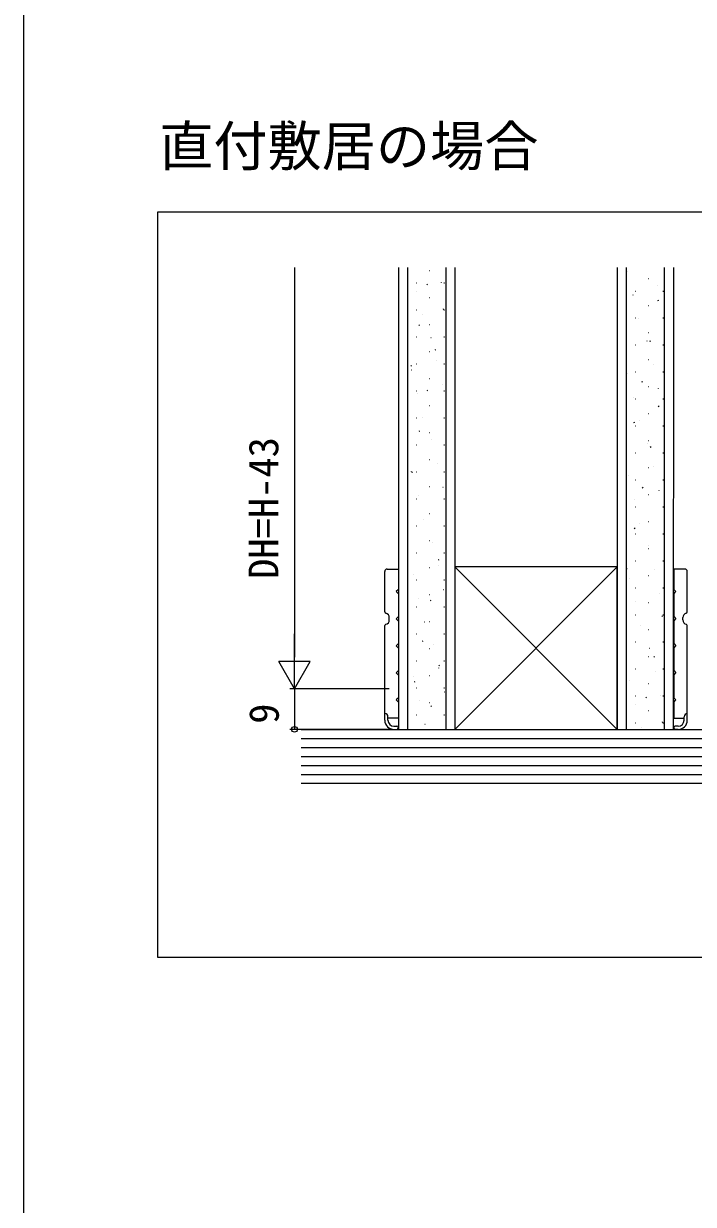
# Model space of a CAD drawing. Units: millimetres, scale not verified. Extents: x -525 to 525, y -808 to 806.
# Drawn here: x -525 to -376.6, y -208.8 to 52.8 of the extents above; entities that cross this region are included whole.
import ezdxf
from ezdxf.enums import TextEntityAlignment as Align

# ---------------------------------------------------------------- set-up
doc = ezdxf.new("R2010")
doc.units = ezdxf.units.MM
doc.header["$LTSCALE"] = 4
for name, color, linetype in [('0-2_USER1', 3, 'Continuous'), ('0-4_YKK_12', 2, 'Continuous'), ('0-5_YKK_13', 4, 'Continuous'), ('0-7_YKK_D', 6, 'Continuous'), ('0-8_YKK_ZWAK', 7, 'Continuous'), ('0-9_YSS_K', 3, 'Continuous')]:
    doc.layers.add(name, color=color, linetype=linetype)
doc.styles.add('ＭＳ ゴシック', font='')
doc.styles.get('ＭＳ ゴシック').set_extended_font_data('MS Gothic')

msp = doc.modelspace()

# ---------------------------------------------------------------- linework, layer by layer
at = {"layer": '0-4_YKK_12'}
msp.add_lwpolyline([(-495.253, 11.091), (-232.457, 11.091), (-232.457, -154.134), (-495.253, -154.134)], close=True, dxfattribs=at)
at = {"layer": '0-5_YKK_13'}
for p, q in [((-445, -77.553), (-445, -68.568)), ((-378, -77.553), (-378, -68.568)), ((-442, -72.568), (-442.5, -73.068)), ((-442, -73.568), (-442.5, -73.068)), ((-381, -72.568), (-380.5, -73.068)), ((-381, -73.568), (-380.5, -73.068)), ((-442, -73.568), (-442, -78.568)), ((-381, -73.568), (-381, -78.568)), ((-445, -100.068), (-445, -80.583)), ((-444, -79.318), (-444, -78.818)), ((-442, -78.568), (-442.5, -79.068)), ((-442, -79.568), (-442.5, -79.068)), ((-442, -79.568), (-442, -84.568)), ((-381, -78.568), (-380.5, -79.068)), ((-381, -79.568), (-380.5, -79.068)), ((-381, -79.568), (-381, -84.568)), ((-379, -79.318), (-379, -78.818)), ((-378, -100.068), (-378, -80.583)), ((-442, -84.568), (-442.5, -85.068)), ((-442, -85.568), (-442.5, -85.068)), ((-442, -85.568), (-442, -90.568)), ((-381, -84.568), (-380.5, -85.068)), ((-381, -85.568), (-380.5, -85.068)), ((-381, -85.568), (-381, -90.568)), ((-442, -90.568), (-442.5, -91.068)), ((-442, -91.568), (-442.5, -91.068)), ((-381, -90.568), (-380.5, -91.068)), ((-381, -91.568), (-380.5, -91.068)), ((-442, -91.568), (-442, -96.568)), ((-381, -91.568), (-381, -96.568)), ((-442, -96.568), (-442.5, -97.068)), ((-381, -96.568), (-380.5, -97.068)), ((-442, -97.568), (-442.5, -97.068)), ((-381, -97.568), (-380.5, -97.068)), ((-445, -101.568), (-445, -100.068)), ((-444.3, -101.568), (-444.3, -100.768)), ((-378.7, -101.568), (-378.7, -100.768)), ((-378, -101.568), (-378, -100.068)), ((-443, -102.868), (-442.35, -102.868)), ((-443, -103.568), (-442.35, -103.568)), ((-380, -102.868), (-380.65, -102.868)), ((-380, -103.568), (-380.65, -103.568))]:
    msp.add_line(p, q, dxfattribs=at)
for points in [[(-444.5, -68.068), (-442, -68.068), (-442, -72.568)], [(-378.5, -68.068), (-381, -68.068), (-381, -72.568)], [(-442, -97.568), (-442, -101.068), (-444.3, -101.068)], [(-381, -97.568), (-381, -101.068), (-378.7, -101.068)]]:
    msp.add_lwpolyline(points, dxfattribs=at)
for centre, radius, start, end in [((-444.5, -68.568), 0.5, 90, 180), ((-378.5, -68.568), 0.5, 0, 90), ((-444.7, -77.553), 0.3, 180, 256.65764), ((-445, -78.818), 1, 0, 76.65764), ((-378, -78.818), 1, 103.34236, 180), ((-378.3, -77.553), 0.3, 283.34236, 0), ((-444.7, -80.583), 0.3, 103.34236, 180), ((-445, -79.318), 1, 283.34236, 0), ((-378, -79.318), 1, 180, 256.65764), ((-378.3, -80.583), 0.3, 0, 76.65764), ((-445, -100.768), 0.7, 360, 90), ((-443, -101.568), 2, 180, 270), ((-443, -101.568), 1.3, 180, 270), ((-380, -101.568), 2, 270, 0), ((-380, -101.568), 1.3, 270, 0), ((-378, -100.768), 0.7, 90, 180), ((-442.35, -103.218), 0.35, 270, 90), ((-380.65, -103.218), 0.35, 90, 270)]:
    msp.add_arc(centre, radius, start, end, dxfattribs=at)
at = {"layer": '0-7_YKK_D'}
for p, q in [((-465, -1.277), (-465, -87.568)), ((-465, -94.568), (-465, -82.444)), ((-465, -94.568), (-468.5, -88.506)), ((-461.5, -88.506), (-468.5, -88.506)), ((-465, -94.568), (-461.5, -88.506)), ((-444, -94.568), (-466, -94.568)), ((-444, -94.568), (-466, -94.568)), ((-465, -94.568), (-465, -103.568)), ((-444, -103.568), (-466, -103.568))]:
    msp.add_line(p, q, dxfattribs=at)
msp.add_circle((-465, -103.568), 0.637, dxfattribs=at)
at = {"layer": '0-8_YKK_ZWAK'}
msp.add_line((-525, 721.6), (-525, -808.4), dxfattribs=at)
at = {"layer": '0-9_YSS_K'}
for p, q in [((-442, -1.277), (-442, -103.568)), ((-440, -1.277), (-440, -103.568)), ((-435.118, -1.91), (-435.018, -1.91)), ((-431.5, -1.277), (-431.5, -103.568)), ((-429.5, -1.277), (-429.5, -103.568)), ((-393.5, -1.277), (-393.5, -103.568)), ((-391.516, -1.277), (-391.54, -103.568)), ((-391.321, -2.07), (-391.302, -2.063)), ((-383.04, -103.568), (-383.016, -1.277)), ((-381.04, -103.568), (-381.016, -1.277)), ((-437.968, -4.66), (-437.868, -4.66)), ((-435.706, -5.064), (-435.539, -4.954)), ((-432.433, -4.545), (-432.415, -4.538)), ((-431.888, -4.66), (-431.788, -4.66)), ((-386.615, -3.71), (-386.515, -3.71)), ((-437.92, -6.487), (-437.901, -6.481)), ((-390.029, -7.294), (-390.01, -7.287)), ((-389.465, -6.46), (-389.365, -6.46)), ((-384.543, -5.351), (-384.524, -5.345)), ((-383.385, -6.46), (-383.285, -6.46)), ((-435.118, -7.89), (-435.018, -7.89)), ((-432.096, -10.511), (-431.929, -10.4)), ((-386.615, -9.69), (-386.515, -9.69)), ((-384.498, -8.583), (-384.331, -8.472)), ((-437.968, -10.64), (-437.868, -10.64)), ((-436.722, -11.745), (-436.703, -11.738)), ((-431.888, -10.64), (-431.788, -10.64)), ((-389.465, -12.44), (-389.365, -12.44)), ((-388.831, -12.552), (-388.813, -12.545)), ((-383.385, -12.44), (-383.285, -12.44)), ((-437.475, -14.071), (-437.308, -13.96)), ((-435.118, -13.87), (-435.018, -13.87)), ((-386.615, -15.67), (-386.515, -15.67)), ((-437.968, -16.62), (-437.868, -16.62)), ((-434.77, -16.736), (-434.751, -16.729)), ((-431.888, -16.62), (-431.788, -16.62)), ((-386.88, -17.542), (-386.861, -17.536)), ((-386.266, -17.589), (-386.1, -17.479)), ((-435.118, -19.85), (-435.018, -19.85)), ((-433.865, -19.517), (-433.698, -19.407)), ((-389.465, -18.42), (-389.365, -18.42)), ((-383.385, -18.42), (-383.285, -18.42)), ((-439.244, -23.077), (-439.077, -22.967)), ((-437.968, -22.6), (-437.868, -22.6)), ((-433.478, -21.96), (-433.459, -21.953)), ((-431.888, -22.6), (-431.788, -22.6)), ((-386.615, -21.65), (-386.515, -21.65)), ((-385.588, -22.767), (-385.569, -22.76)), ((-439.058, -23.936), (-439.039, -23.93)), ((-435.118, -25.83), (-435.018, -25.83)), ((-391.168, -24.743), (-391.149, -24.736)), ((-389.465, -24.4), (-389.365, -24.4)), ((-383.385, -24.4), (-383.285, -24.4)), ((-437.968, -28.58), (-437.868, -28.58)), ((-435.634, -28.524), (-435.467, -28.413)), ((-432.28, -27.218), (-432.261, -27.211)), ((-431.888, -28.58), (-431.788, -28.58)), ((-388.035, -26.595), (-387.868, -26.485)), ((-386.615, -27.63), (-386.515, -27.63)), ((-384.39, -28.025), (-384.371, -28.018)), ((-437.766, -29.161), (-437.747, -29.154)), ((-389.876, -29.967), (-389.857, -29.961)), ((-389.465, -30.38), (-389.365, -30.38)), ((-383.385, -30.38), (-383.285, -30.38)), ((-435.118, -31.81), (-435.018, -31.81)), ((-386.615, -33.61), (-386.515, -33.61)), ((-384.426, -32.042), (-384.259, -31.931)), ((-437.968, -34.56), (-437.868, -34.56)), ((-436.568, -34.418), (-436.55, -34.412)), ((-431.888, -34.56), (-431.788, -34.56)), ((-389.804, -35.602), (-389.637, -35.491)), ((-389.465, -36.36), (-389.365, -36.36)), ((-388.678, -35.225), (-388.659, -35.218)), ((-383.385, -36.36), (-383.285, -36.36)), ((-437.403, -37.53), (-437.236, -37.42)), ((-435.118, -37.79), (-435.018, -37.79)), ((-437.968, -40.54), (-437.868, -40.54)), ((-434.617, -39.409), (-434.598, -39.402)), ((-431.888, -40.54), (-431.788, -40.54)), ((-386.726, -40.216), (-386.707, -40.209)), ((-386.615, -39.59), (-386.515, -39.59)), ((-386.194, -41.048), (-386.028, -40.938)), ((-435.118, -43.77), (-435.018, -43.77)), ((-389.465, -42.34), (-389.365, -42.34)), ((-383.385, -42.34), (-383.285, -42.34)), ((-439.172, -46.536), (-439.005, -46.426)), ((-438.905, -46.61), (-438.886, -46.603)), ((-437.968, -46.52), (-437.868, -46.52)), ((-433.325, -44.633), (-433.306, -44.627)), ((-431.888, -46.52), (-431.788, -46.52)), ((-391.496, -44.557), (-391.406, -44.498)), ((-386.615, -45.57), (-386.515, -45.57)), ((-385.434, -45.44), (-385.415, -45.433)), ((-391.015, -47.416), (-390.996, -47.41)), ((-389.465, -48.32), (-389.365, -48.32)), ((-383.385, -48.32), (-383.285, -48.32)), ((-437.613, -51.834), (-437.594, -51.827)), ((-435.118, -49.75), (-435.018, -49.75)), ((-432.127, -49.891), (-432.108, -49.885)), ((-387.963, -50.055), (-387.797, -49.944)), ((-386.615, -51.55), (-386.515, -51.55)), ((-384.236, -50.698), (-384.218, -50.691)), ((-437.968, -52.5), (-437.868, -52.5)), ((-431.888, -52.5), (-431.788, -52.5)), ((-389.723, -52.641), (-389.704, -52.634)), ((-389.465, -54.3), (-389.365, -54.3)), ((-383.385, -54.3), (-383.285, -54.3)), ((-436.415, -57.092), (-436.396, -57.085)), ((-435.118, -55.73), (-435.018, -55.73)), ((-386.615, -57.53), (-386.515, -57.53)), ((-437.968, -58.48), (-437.868, -58.48)), ((-431.888, -58.48), (-431.788, -58.48)), ((-389.732, -59.061), (-389.565, -58.951)), ((-388.525, -57.898), (-388.506, -57.892)), ((-435.118, -61.71), (-435.018, -61.71)), ((-434.463, -62.082), (-434.444, -62.076)), ((-389.465, -60.28), (-389.365, -60.28)), ((-383.385, -60.28), (-383.285, -60.28)), ((-437.968, -64.46), (-437.868, -64.46)), ((-431.888, -64.46), (-431.788, -64.46)), ((-386.615, -63.51), (-386.515, -63.51)), ((-386.573, -62.889), (-386.554, -62.882)), ((-435.118, -67.69), (-435.018, -67.69)), ((-433.171, -67.307), (-433.152, -67.3)), ((-433.104, -66.027), (-432.937, -65.917)), ((-429.5, -103.568), (-393.5, -67.568)), ((-429.5, -67.568), (-393.5, -103.568)), ((-391.496, -68.064), (-391.334, -67.957)), ((-389.465, -66.26), (-389.365, -66.26)), ((-383.385, -66.26), (-383.285, -66.26)), ((-438.752, -69.283), (-438.733, -69.276)), ((-437.968, -70.44), (-437.868, -70.44)), ((-431.888, -70.44), (-431.788, -70.44)), ((-390.861, -70.09), (-390.842, -70.083)), ((-386.615, -69.49), (-386.515, -69.49)), ((-385.281, -68.113), (-385.262, -68.107)), ((-431.973, -72.565), (-431.955, -72.558)), ((-389.465, -72.24), (-389.365, -72.24)), ((-383.385, -72.24), (-383.285, -72.24)), ((-437.46, -74.507), (-437.441, -74.501)), ((-435.118, -73.67), (-435.018, -73.67)), ((-434.873, -75.034), (-434.706, -74.923)), ((-389.569, -75.314), (-389.55, -75.307)), ((-386.615, -75.47), (-386.515, -75.47)), ((-384.083, -73.371), (-384.064, -73.365)), ((-437.968, -76.42), (-437.868, -76.42)), ((-431.888, -76.42), (-431.788, -76.42)), ((-389.465, -78.22), (-389.365, -78.22)), ((-383.665, -78.552), (-383.498, -78.441)), ((-383.385, -78.22), (-383.285, -78.22)), ((-436.262, -79.765), (-436.243, -79.758)), ((-435.118, -79.65), (-435.018, -79.65)), ((-388.372, -80.572), (-388.353, -80.565)), ((-437.968, -82.4), (-437.868, -82.4)), ((-431.888, -82.4), (-431.788, -82.4)), ((-386.615, -81.45), (-386.515, -81.45)), ((-436.642, -84.04), (-436.475, -83.93)), ((-435.118, -85.63), (-435.018, -85.63)), ((-434.31, -84.756), (-434.291, -84.749)), ((-389.465, -84.2), (-389.365, -84.2)), ((-386.42, -85.562), (-386.401, -85.556)), ((-383.385, -84.2), (-383.285, -84.2)), ((-437.968, -88.38), (-437.868, -88.38)), ((-431.888, -88.38), (-431.788, -88.38)), ((-386.615, -87.43), (-386.515, -87.43)), ((-385.433, -87.558), (-385.267, -87.448)), ((-433.032, -89.486), (-432.865, -89.376)), ((-433.018, -89.98), (-432.999, -89.973)), ((-389.465, -90.18), (-389.365, -90.18)), ((-385.128, -90.787), (-385.109, -90.78)), ((-383.385, -90.18), (-383.285, -90.18)), ((-438.598, -91.956), (-438.579, -91.95)), ((-438.411, -93.046), (-438.244, -92.936)), ((-435.118, -91.61), (-435.018, -91.61)), ((-390.708, -92.763), (-390.689, -92.756)), ((-386.615, -93.41), (-386.515, -93.41)), ((-437.968, -94.36), (-437.868, -94.36)), ((-431.888, -94.36), (-431.788, -94.36)), ((-431.82, -95.238), (-431.801, -95.231)), ((-389.465, -96.16), (-389.365, -96.16)), ((-387.202, -96.564), (-387.036, -96.454)), ((-383.93, -96.045), (-383.911, -96.038)), ((-383.385, -96.16), (-383.285, -96.16)), ((-437.306, -97.181), (-437.287, -97.174)), ((-435.118, -97.59), (-435.018, -97.59)), ((-434.801, -98.493), (-434.634, -98.382)), ((-389.416, -97.987), (-389.397, -97.981)), ((-386.615, -99.39), (-386.515, -99.39)), ((-437.968, -100.34), (-437.868, -100.34)), ((-431.888, -100.34), (-431.788, -100.34)), ((-383.593, -102.011), (-383.426, -101.9)), ((-463.497, -103.568), (-293.497, -103.568)), ((-436.109, -102.438), (-436.09, -102.432)), ((-389.465, -102.14), (-389.365, -102.14)), ((-388.218, -103.245), (-388.199, -103.238)), ((-383.385, -102.14), (-383.285, -102.14)), ((-463.497, -105.568), (-293.497, -105.568)), ((-463.497, -107.568), (-293.497, -107.568)), ((-463.497, -109.568), (-293.497, -109.568)), ((-463.497, -111.568), (-293.497, -111.568)), ((-463.497, -113.568), (-293.497, -113.568)), ((-293.497, -115.568), (-463.497, -115.568))]:
    msp.add_line(p, q, dxfattribs=at)
msp.add_lwpolyline([(-429.5, -103.568), (-393.5, -103.568), (-393.5, -67.568), (-429.5, -67.568)], close=True, dxfattribs=at)

# ---------------------------------------------------------------- texts
at = {"layer": '0-2_USER1', "style": 'ＭＳ ゴシック'}
msp.add_text('直付敷居の場合', height=8.798, dxfattribs=at).set_placement((-494.97, 18.619), align=Align.BOTTOM_LEFT)
at = {"layer": '0-7_YKK_D', "style": 'ＭＳ ゴシック'}
for s, p in [('DH=H-43', (-466.6, -70.246)), ('9', (-466.5, -102.341))]:
    msp.add_text(s, height=6.598, rotation=90, dxfattribs=at).set_placement(p, align=Align.BOTTOM_LEFT)

doc.saveas('drawing.dxf')
